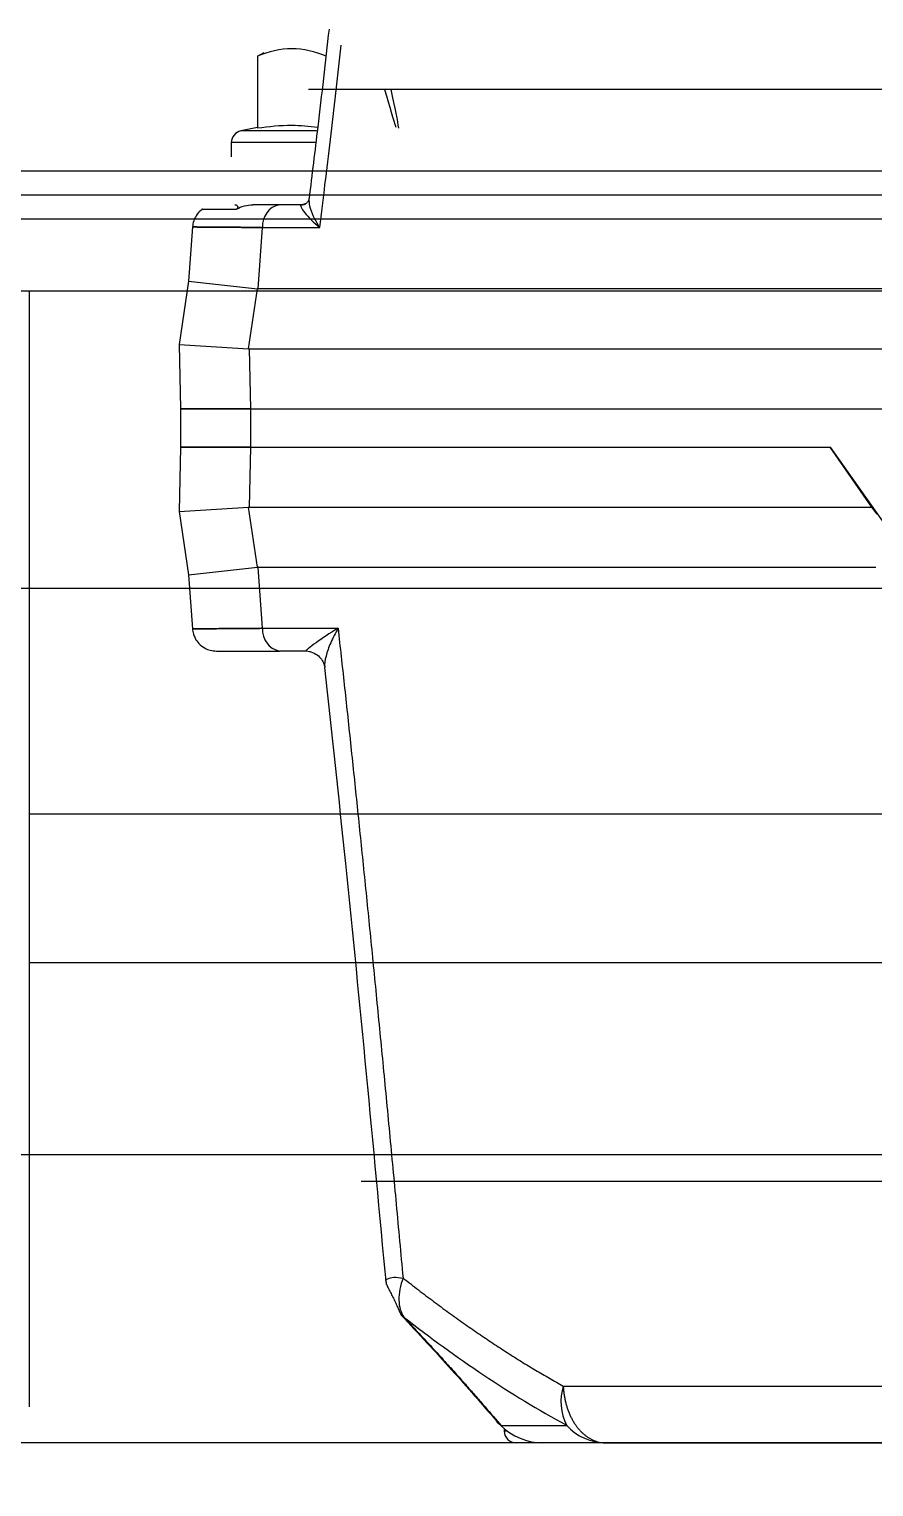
# Model space of a CAD drawing. Header units: millimetres. Extents: x 54215 to 67697, y 23496 to 56611.
# Drawn here: x 56024.63 to 56029.56, y 25491.7 to 25500.21 of the extents above; entities that cross this region are included whole.
import ezdxf

# ---------------------------------------------------------------- set-up
doc = ezdxf.new("R2010")
doc.units = ezdxf.units.MM
doc.linetypes.add('DASHED2', pattern=[9.525, 6.35, -3.175])

# ---------------------------------------------------------------- blocks, each defined once
blk = doc.blocks.new('cephe pasta')
at = {"color": 143, "true_color": 0x7aafdf}
for p, q in [((10762.9253, 21199.8503), (10762.9645, 21199.872)), ((10762.9253, 21199.8503), (10762.9253, 21199.4309)), ((10776.9861, 21199.6571), (10763.2232, 21199.6571)), ((10762.9253, 21199.4348), (10762.8283, 21199.4154)), ((10762.772, 21199.3467), (10762.772, 21199.2641)), ((10763.2622, 21199.3467), (10762.772, 21199.3467)), ((10763.0168, 21199.4154), (10762.8283, 21199.4154)), ((10763.2697, 21199.4154), (10763.0168, 21199.4154)), ((10788.8646, 21199.1801), (10751.3446, 21199.1801)), ((10788.8646, 21199.0401), (10751.3446, 21199.0401)), ((10763.1798, 21198.9841), (10763.0539, 21198.9841)), ((10789.0046, 21198.9001), (10751.2046, 21198.9001)), ((10789.0046, 21198.9001), (10751.2046, 21198.9001)), ((10762.5454, 21198.8545), (10762.522, 21198.539)), ((10762.9285, 21198.4941), (10762.955, 21198.8514)), ((10762.955, 21198.8514), (10763.2877, 21198.8514)), ((10762.522, 21198.539), (10762.4672, 21198.1691)), ((10762.522, 21198.539), (10762.9245, 21198.4943)), ((10762.8726, 21198.1443), (10762.9245, 21198.4943)), ((10769.1161, 21198.4941), (10762.9285, 21198.4941)), ((10783.133, 21198.4801), (10757.0763, 21198.4801)), ((10761.5926, 21198.4801), (10761.5926, 21191.9701)), ((10762.4672, 21198.1691), (10762.4765, 21197.7941)), ((10762.4672, 21198.1691), (10762.8726, 21198.1443)), ((10762.8779, 21198.1441), (10769.1148, 21198.1441)), ((10762.8865, 21197.7941), (10762.8779, 21198.1441)), ((10762.4765, 21197.7941), (10762.4765, 21197.5701)), ((10762.8865, 21197.7941), (10769.1148, 21197.7941)), ((10762.8865, 21197.5701), (10762.8865, 21197.7941)), ((10762.4765, 21197.5701), (10762.4672, 21197.1951)), ((10762.8779, 21197.2201), (10762.8865, 21197.5701)), ((10762.8865, 21197.5701), (10766.2658, 21197.5701)), ((10766.2658, 21197.5701), (10766.5847, 21197.1191)), ((10766.509, 21197.2201), (10766.2658, 21197.5701)), ((10762.4672, 21197.1951), (10762.8726, 21197.2199)), ((10762.9245, 21196.8699), (10762.8726, 21197.2199)), ((10762.8779, 21197.2201), (10766.509, 21197.2201)), ((10766.5406, 21197.1797), (10766.509, 21197.2201)), ((10762.4672, 21197.1951), (10762.522, 21196.8252)), ((10762.522, 21196.8252), (10762.9245, 21196.8699)), ((10762.522, 21196.8252), (10762.5454, 21196.5098)), ((10762.955, 21196.5128), (10762.9285, 21196.8701)), ((10762.9285, 21196.8701), (10766.533, 21196.8701)), ((10788.5846, 21196.7448), (10751.6246, 21196.7448)), ((10762.955, 21196.5128), (10763.395, 21196.5128)), ((10763.2047, 21196.3801), (10763.0539, 21196.3801)), ((10763.2341, 21196.3753), (10763.2047, 21196.3801)), ((10777.2312, 21195.4281), (10761.5926, 21195.4281)), ((10777.2104, 21194.5601), (10761.5926, 21194.5601)), ((10768.4995, 21193.4401), (10752.0618, 21193.4401)), ((10763.7794, 21192.4928), (10763.767, 21192.511)), ((10764.709, 21192.0918), (10767.6897, 21192.0918)), ((10764.3456, 21191.8622), (10764.729, 21191.8622)), ((10764.3642, 21191.8447), (10764.3645, 21191.8289)), ((10764.3837, 21191.8289), (10764.3645, 21191.8289)), ((10768.4995, 21191.7601), (10752.0618, 21191.7601)), ((10764.9562, 21191.7601), (10767.9368, 21191.7601))]:
    blk.add_line(p, q, dxfattribs=at)
at = {"color": 254, "linetype": 'DASHED2', "true_color": 0xfeeab9}
blk.add_lwpolyline([(10754.0046, 21193.2862), (10787.0046, 21193.2862), (10787.0046, 21179.2862), (10754.0046, 21179.2862)], close=True, dxfattribs=at)
at = {"color": 143, "true_color": 0x7aafdf, "flags": 128}
for points in [[(10763.7794, 21192.4928), (10763.7663, 21192.501), (10763.7637, 21192.5054)], [(10764.3161, 21191.8918), (10764.3241, 21191.8818), (10764.3442, 21191.8635)]]:
    blk.add_lwpolyline(points, dxfattribs=at)
at = {"color": 143, "true_color": 0x7aafdf}
for centre, radius, start, end in [((10762.842, 21199.3467), 0.07, 101.30993, 180), ((10763.0769, 21198.8638), 0.1225, 100.82954, 185.78829), ((10763.0769, 21196.5004), 0.1225, 174.21176, 259.17048), ((10765.008, 21192.0017), 0.3123, 163.23956, 206.27055), ((10764.5894, 21192.1021), 0.342, 224.54667, 269.93583), ((10764.9587, 21192.0694), 0.3093, 222.05451, 269.54402), ((10764.4345, 21191.8301), 0.07, 181, 270)]:
    blk.add_arc(centre, radius, start, end, dxfattribs=at)
for centre, major_axis, ratio, start_param, end_param in [((10763.5626, 21200.1522), (-0.1861, 0.7471), 0.032414, 2.287142, 2.836778), ((10763.5626, 21200.1522), (-0.1861, 0.7471), 0.032414, 3.400004, 3.979891), ((10765.9052, 21225.2444), (2.9807, 26.75), 0.036604, 3.141607, 3.145671), ((10763.5856, 21209.5959), (0.713, 11.4516), 0.086127, 3.141674, 3.146955), ((10763.5856, 21185.7684), (-0.713, 11.4516), 0.086127, -0.005362, -0.000081), ((10765.9052, 21170.1199), (-2.9807, 26.75), 0.036604, -0.004079, -0.000015)]:
    blk.add_ellipse(centre, major_axis=major_axis, ratio=ratio, start_param=start_param, end_param=end_param, dxfattribs=at)
for points, knots in [([(10763.3423, 21200.0087), (10763.3206, 21199.8179), (10763.2832, 21199.4884), (10763.2428, 21199.1594), (10763.2257, 21199.0209)], [0, 0, 0, 0, 0.579135, 1, 1, 1, 1]), ([(10763.2877, 21198.8514), (10763.2981, 21198.9353), (10763.3193, 21199.1062), (10763.3507, 21199.3673), (10763.3824, 21199.6378), (10763.4034, 21199.8213), (10763.414, 21199.9147)], [0, 0, 0, 0, 0.236876, 0.482498, 0.736872, 1, 1, 1, 1]), ([(10763.276, 21199.4347), (10763.2259, 21199.4401), (10763.1089, 21199.4528), (10762.992, 21199.4389), (10762.9253, 21199.4309)], [0, 0, 0, 0, 0.429129, 1, 1, 1, 1]), ([(10763.2263, 21199.022), (10763.2253, 21199.0176), (10763.2233, 21199.0084), (10763.2129, 21198.9943), (10763.1966, 21198.9829), (10763.183, 21198.981), (10763.1761, 21198.98)], [0, 0, 0, 0, 0.2267069, 0.4734975, 0.7346463, 1, 1, 1, 1]), ([(10763.2877, 21198.8514), (10763.2751, 21198.8731), (10763.2498, 21198.9166), (10763.2274, 21198.9774), (10763.227, 21199.0066), (10763.2267, 21199.0208)], [0, 0, 0, 0, 0.339008, 0.67834, 1, 1, 1, 1]), ([(10762.605, 21198.9579), (10762.6025, 21198.9565), (10762.5867, 21198.9474), (10762.5682, 21198.9236), (10762.5506, 21198.8894), (10762.5472, 21198.8666), (10762.5454, 21198.8545)], [0, 0, 0, 0, 0.069192, 0.443323, 0.704747, 1, 1, 1, 1]), ([(10762.6046, 21198.9587), (10762.6046, 21198.9587), (10762.5877, 21198.9587), (10762.6417, 21198.9587), (10762.7488, 21198.9587), (10762.8023, 21198.9587)], [0, 0, 0, 0, 0.000083, 0.500007, 1, 1, 1, 1]), ([(10762.7929, 21198.9841), (10762.7953, 21198.9841), (10762.7977, 21198.9837), (10762.7999, 21198.9828), (10762.8019, 21198.982), (10762.8037, 21198.9808), (10762.8052, 21198.9794), (10762.8063, 21198.9783), (10762.8073, 21198.977), (10762.808, 21198.9757), (10762.8087, 21198.9743), (10762.8091, 21198.9727), (10762.8093, 21198.9712), (10762.8094, 21198.9698), (10762.8093, 21198.9684), (10762.8089, 21198.9671), (10762.8086, 21198.9658), (10762.808, 21198.9645), (10762.8073, 21198.9634), (10762.8065, 21198.9622), (10762.8056, 21198.9611), (10762.8045, 21198.9602), (10762.8038, 21198.9596), (10762.8031, 21198.9591), (10762.8023, 21198.9587)], [0, 0, 0, 0, 0.0000509059, 0.0000509059, 0.0000509059, 0.0000959823, 0.0000959823, 0.0000959823, 0.0001286769, 0.0001286769, 0.0001286769, 0.0001615992, 0.0001615992, 0.0001615992, 0.0001910605, 0.0001910605, 0.0001910605, 0.0002194908, 0.0002194908, 0.0002194908, 0.0002497717, 0.0002497717, 0.0002497717, 0.0002681743, 0.0002681743, 0.0002681743, 0.0002681743]), ([(10762.8023, 21198.9587), (10762.8168, 21198.9673), (10762.8322, 21198.9736), (10762.8642, 21198.982), (10762.8811, 21198.9841), (10762.898, 21198.9841)], [0, 0, 0, 0, 0.5, 0.5, 1, 1, 1, 1]), ([(10763.1798, 21198.9841), (10763.1789, 21198.9841), (10763.1787, 21198.984), (10763.1778, 21198.9836), (10763.1774, 21198.9834), (10763.1765, 21198.9823), (10763.1762, 21198.9813), (10763.1761, 21198.9774), (10763.1771, 21198.9738), (10763.1831, 21198.9607), (10763.1907, 21198.9493), (10763.2212, 21198.9114), (10763.2512, 21198.8816), (10763.2877, 21198.8514)], [0, 0, 0, 0, 0.03125, 0.03125, 0.0625, 0.0625, 0.125, 0.125, 0.25, 0.25, 0.5, 0.5, 1, 1, 1, 1]), ([(10763.2044, 21198.9899), (10763.2028, 21198.989), (10763.1954, 21198.9847), (10763.1867, 21198.9843), (10763.1798, 21198.9841)], [0, 0, 0, 0, 0.212642, 1, 1, 1, 1]), ([(10762.955, 21198.8514), (10762.9446, 21198.8515), (10762.9239, 21198.8517), (10762.8942, 21198.8519), (10762.8655, 21198.8521), (10762.8381, 21198.8523), (10762.8118, 21198.8525), (10762.7868, 21198.8527), (10762.763, 21198.8529), (10762.7404, 21198.8531), (10762.719, 21198.8533), (10762.6989, 21198.8534), (10762.68, 21198.8536), (10762.6624, 21198.8537), (10762.646, 21198.8538), (10762.6309, 21198.8539), (10762.617, 21198.854), (10762.6044, 21198.8541), (10762.593, 21198.8542), (10762.5829, 21198.8543), (10762.574, 21198.8543), (10762.5663, 21198.8544), (10762.5598, 21198.8544), (10762.5545, 21198.8544), (10762.5504, 21198.8544), (10762.5476, 21198.8544), (10762.5458, 21198.8545), (10762.5455, 21198.8545), (10762.5454, 21198.8545)], [0, 0, 0, 0, 0.040507, 0.08085, 0.121028, 0.161041, 0.200891, 0.240576, 0.280097, 0.319455, 0.358648, 0.397678, 0.436544, 0.475247, 0.513787, 0.552163, 0.590377, 0.628427, 0.666315, 0.70404, 0.741602, 0.779002, 0.81624, 0.853316, 0.89023, 0.926981, 0.963571, 1, 1, 1, 1]), ([(10762.5454, 21198.8545), (10762.5456, 21198.8545), (10762.5459, 21198.8545), (10762.5481, 21198.8544), (10762.5518, 21198.8544), (10762.5571, 21198.8544), (10762.5638, 21198.8544), (10762.5721, 21198.8543), (10762.582, 21198.8543), (10762.5934, 21198.8542), (10762.6065, 21198.8541), (10762.6211, 21198.854), (10762.6373, 21198.8539), (10762.6551, 21198.8538), (10762.6745, 21198.8536), (10762.6955, 21198.8534), (10762.7181, 21198.8533), (10762.7422, 21198.8531), (10762.768, 21198.8529), (10762.7953, 21198.8527), (10762.8242, 21198.8524), (10762.8546, 21198.8522), (10762.8866, 21198.8519), (10762.9199, 21198.8517), (10762.9433, 21198.8515), (10762.955, 21198.8514)], [0, 0, 0, 0, 0.041192, 0.082591, 0.124196, 0.166008, 0.208027, 0.250254, 0.292688, 0.335329, 0.378179, 0.421236, 0.464502, 0.507976, 0.551659, 0.595551, 0.639652, 0.683961, 0.728481, 0.773209, 0.818147, 0.863295, 0.908653, 0.954222, 1, 1, 1, 1]), ([(10762.8865, 21197.7941), (10762.8761, 21197.7941), (10762.8554, 21197.7941), (10762.8256, 21197.7941), (10762.7969, 21197.7941), (10762.7694, 21197.7941), (10762.7432, 21197.7941), (10762.7181, 21197.7941), (10762.6942, 21197.7941), (10762.6716, 21197.7941), (10762.6502, 21197.7941), (10762.6301, 21197.7941), (10762.6112, 21197.7941), (10762.5936, 21197.7941), (10762.5772, 21197.7941), (10762.562, 21197.7941), (10762.5482, 21197.7941), (10762.5355, 21197.7941), (10762.5241, 21197.7941), (10762.514, 21197.7941), (10762.505, 21197.7941), (10762.4973, 21197.7941), (10762.4908, 21197.7941), (10762.4856, 21197.7941), (10762.4815, 21197.7941), (10762.4786, 21197.7941), (10762.4769, 21197.7941), (10762.4761, 21197.7941), (10762.478, 21197.7941), (10762.485, 21197.7941), (10762.4968, 21197.7941), (10762.5134, 21197.7941), (10762.535, 21197.7941), (10762.5615, 21197.7941), (10762.593, 21197.7941), (10762.6296, 21197.7941), (10762.6711, 21197.7941), (10762.7176, 21197.7941), (10762.769, 21197.7941), (10762.825, 21197.7941), (10762.8659, 21197.7941), (10762.8865, 21197.7941)], [0, 0, 0, 0, 0.020246, 0.040412, 0.060496, 0.080498, 0.10042, 0.12026, 0.14002, 0.159698, 0.179294, 0.19881, 0.218245, 0.237598, 0.25687, 0.276061, 0.295171, 0.3142, 0.333148, 0.352014, 0.3708, 0.389504, 0.408128, 0.42667, 0.445131, 0.463511, 0.48181, 0.500029, 0.536542, 0.57338, 0.610541, 0.648027, 0.685838, 0.723972, 0.762431, 0.801214, 0.840322, 0.879755, 0.919512, 0.959593, 1, 1, 1, 1]), ([(10762.8865, 21197.5701), (10762.7565, 21197.5701), (10762.6534, 21197.5701), (10762.5127, 21197.5701), (10762.4765, 21197.5701), (10762.4765, 21197.5701), (10762.5127, 21197.5701), (10762.6534, 21197.5701), (10762.7565, 21197.5701), (10762.8865, 21197.5701)], [0, 0, 0, 0, 0.25, 0.25, 0.5, 0.5, 0.75, 0.75, 1, 1, 1, 1]), ([(10762.955, 21196.5128), (10762.9446, 21196.5127), (10762.9239, 21196.5125), (10762.8942, 21196.5123), (10762.8655, 21196.5121), (10762.8381, 21196.5119), (10762.8118, 21196.5117), (10762.7868, 21196.5115), (10762.763, 21196.5113), (10762.7404, 21196.5111), (10762.719, 21196.5109), (10762.6989, 21196.5108), (10762.68, 21196.5106), (10762.6624, 21196.5105), (10762.646, 21196.5104), (10762.6309, 21196.5103), (10762.617, 21196.5102), (10762.6044, 21196.5101), (10762.593, 21196.51), (10762.5829, 21196.51), (10762.574, 21196.5099), (10762.5663, 21196.5099), (10762.5598, 21196.5098), (10762.5545, 21196.5098), (10762.5504, 21196.5098), (10762.5476, 21196.5098), (10762.5458, 21196.5098), (10762.5455, 21196.5098), (10762.5454, 21196.5098)], [0, 0, 0, 0, 0.040507, 0.08085, 0.121028, 0.161041, 0.200891, 0.240576, 0.280097, 0.319455, 0.358648, 0.397678, 0.436544, 0.475247, 0.513787, 0.552163, 0.590377, 0.628427, 0.666315, 0.70404, 0.741602, 0.779002, 0.81624, 0.853316, 0.89023, 0.926981, 0.963571, 1, 1, 1, 1]), ([(10762.5454, 21196.5098), (10762.5456, 21196.5098), (10762.5459, 21196.5098), (10762.5481, 21196.5098), (10762.5518, 21196.5098), (10762.5571, 21196.5098), (10762.5638, 21196.5098), (10762.5721, 21196.5099), (10762.582, 21196.51), (10762.5934, 21196.51), (10762.6065, 21196.5101), (10762.6211, 21196.5102), (10762.6373, 21196.5103), (10762.6551, 21196.5105), (10762.6745, 21196.5106), (10762.6955, 21196.5108), (10762.7181, 21196.5109), (10762.7422, 21196.5111), (10762.768, 21196.5113), (10762.7953, 21196.5116), (10762.8242, 21196.5118), (10762.8546, 21196.512), (10762.8866, 21196.5123), (10762.9199, 21196.5125), (10762.9433, 21196.5127), (10762.955, 21196.5128)], [0, 0, 0, 0, 0.041192, 0.082591, 0.124196, 0.166008, 0.208027, 0.250254, 0.292688, 0.335329, 0.378179, 0.421236, 0.464502, 0.507976, 0.551659, 0.595551, 0.639652, 0.683961, 0.728481, 0.773209, 0.818147, 0.863295, 0.908653, 0.954222, 1, 1, 1, 1]), ([(10762.5454, 21196.5098), (10762.5469, 21196.4994), (10762.5495, 21196.4802), (10762.562, 21196.4511), (10762.5831, 21196.4211), (10762.614, 21196.3974), (10762.6499, 21196.3828), (10762.6729, 21196.381), (10762.685, 21196.3801)], [0, 0, 0, 0, 0.149649, 0.277256, 0.450435, 0.671328, 0.825677, 1, 1, 1, 1]), ([(10763.395, 21196.5128), (10763.3449, 21196.4833), (10763.301, 21196.4541), (10763.2492, 21196.4163), (10763.2343, 21196.4048), (10763.2178, 21196.3912), (10763.2132, 21196.3874), (10763.2084, 21196.3832), (10763.2073, 21196.3821), (10763.205, 21196.3806), (10763.2034, 21196.3801), (10763.2047, 21196.3801)], [0, 0, 0, 0, 0.5, 0.5, 0.75, 0.75, 0.875, 0.875, 0.9375, 0.9375, 1, 1, 1, 1]), ([(10763.395, 21196.5128), (10763.3795, 21196.4844), (10763.3487, 21196.4278), (10763.3228, 21196.3502), (10763.3132, 21196.2999), (10763.3174, 21196.2851), (10763.3176, 21196.2843)], [0, 0, 0, 0, 0.326951, 0.654236, 0.982923, 1, 1, 1, 1]), ([(10763.395, 21196.5128), (10763.407, 21196.4035), (10763.4315, 21196.1811), (10763.4679, 21195.8418), (10763.5047, 21195.4912), (10763.542, 21195.1292), (10763.5797, 21194.7558), (10763.6178, 21194.371), (10763.6563, 21193.9749), (10763.6952, 21193.5674), (10763.7346, 21193.1485), (10763.7607, 21192.8655), (10763.7739, 21192.7221)], [0, 0, 0, 0, 0.086618, 0.176207, 0.268769, 0.364304, 0.462814, 0.564298, 0.668759, 0.776195, 0.886609, 1, 1, 1, 1]), ([(10762.685, 21196.3801), (10762.6852, 21196.3801), (10762.6854, 21196.3801), (10762.6875, 21196.3801), (10762.6909, 21196.3801), (10762.6956, 21196.3801), (10762.7017, 21196.3801), (10762.714, 21196.3801), (10762.7374, 21196.3801), (10762.7791, 21196.3801), (10762.8321, 21196.3801), (10762.8886, 21196.3801), (10762.9447, 21196.3801), (10762.9967, 21196.3801), (10763.0348, 21196.3801), (10763.0539, 21196.3801)], [0, 0, 0, 0, 0.041738, 0.083395, 0.125017, 0.166648, 0.208333, 0.250118, 0.375091, 0.50016, 0.625081, 0.750107, 0.833398, 0.916577, 1, 1, 1, 1]), ([(10763.2274, 21196.3781), (10763.2403, 21196.3739), (10763.2644, 21196.3661), (10763.2935, 21196.3407), (10763.3112, 21196.314), (10763.3153, 21196.2941), (10763.3171, 21196.285)], [0, 0, 0, 0, 0.3093376, 0.5792487, 0.807901, 1, 1, 1, 1]), ([(10763.3163, 21196.2842), (10763.3575, 21195.9028), (10763.4868, 21194.7042), (10763.5985, 21193.5033), (10763.6747, 21192.6844)], [0, 0, 0, 0, 0.318192, 1, 1, 1, 1]), ([(10763.6735, 21192.709), (10763.6731, 21192.709), (10763.6693, 21192.7093), (10763.6833, 21192.7178), (10763.7152, 21192.7301), (10763.7543, 21192.7248), (10763.7739, 21192.7221)], [0, 0, 0, 0, 0.030072, 0.357927, 0.679269, 1, 1, 1, 1]), ([(10763.6725, 21192.7088), (10763.674, 21192.7006), (10763.6767, 21192.6856), (10763.6888, 21192.66), (10763.703, 21192.633), (10763.718, 21192.6044), (10763.732, 21192.575), (10763.744, 21192.5471), (10763.7546, 21192.5219), (10763.7605, 21192.5111), (10763.7637, 21192.5054)], [0, 0, 0, 0, 0.170694, 0.313336, 0.432435, 0.535547, 0.634916, 0.741786, 0.862899, 1, 1, 1, 1]), ([(10763.7739, 21192.7221), (10763.7579, 21192.6787), (10763.7491, 21192.6336), (10763.7509, 21192.5536), (10763.7614, 21192.5191), (10763.7789, 21192.4938)], [0, 0, 0, 0, 0.5, 0.5, 1, 1, 1, 1]), ([(10763.7739, 21192.7221), (10763.8038, 21192.6988), (10763.863, 21192.6527), (10763.9518, 21192.5857), (10764.0396, 21192.521), (10764.1264, 21192.4588), (10764.2124, 21192.3991), (10764.2974, 21192.3417), (10764.3815, 21192.2869), (10764.4646, 21192.2344), (10764.5468, 21192.1845), (10764.6281, 21192.1368), (10764.6822, 21192.1067), (10764.709, 21192.0918)], [0, 0, 0, 0, 0.09846, 0.195368, 0.290739, 0.384583, 0.476915, 0.56775, 0.657101, 0.744985, 0.831417, 0.916416, 1, 1, 1, 1]), ([(10763.7637, 21192.5053), (10763.8644, 21192.3974), (10764.0665, 21192.1809), (10764.2348, 21191.9859), (10764.3192, 21191.8881)], [0, 0, 0, 0, 0.4981963, 1, 1, 1, 1]), ([(10763.7789, 21192.4938), (10763.7787, 21192.4939), (10763.7784, 21192.4942), (10763.7784, 21192.4939), (10763.779, 21192.4933), (10763.7794, 21192.4928)], [0, 0, 0, 0, 0.2459467, 0.4737489, 1, 1, 1, 1]), ([(10763.7789, 21192.4938), (10763.932, 21192.3747), (10764.0875, 21192.2613), (10764.4036, 21192.0497), (10764.5644, 21191.9515), (10764.728, 21191.8635)], [0, 0, 0, 0, 0.5, 0.5, 1, 1, 1, 1]), ([(10763.7794, 21192.4928), (10763.7929, 21192.4786), (10763.8197, 21192.4502), (10763.8592, 21192.408), (10763.8979, 21192.3665), (10763.9357, 21192.3256), (10763.9726, 21192.2853), (10764.0087, 21192.2457), (10764.044, 21192.2067), (10764.0872, 21192.1586), (10764.1375, 21192.1022), (10764.1936, 21192.0384), (10764.2467, 21191.9774), (10764.297, 21191.919), (10764.3286, 21191.8819), (10764.3442, 21191.8635)], [0, 0, 0, 0, 0.064567, 0.128379, 0.191471, 0.253878, 0.315636, 0.376779, 0.437342, 0.497361, 0.602531, 0.705161, 0.805463, 0.903665, 1, 1, 1, 1]), ([(10764.709, 21192.0918), (10764.7094, 21192.0844), (10764.7103, 21192.0696), (10764.7128, 21192.0476), (10764.7162, 21192.0259), (10764.7206, 21192.0045), (10764.7259, 21191.9836), (10764.7321, 21191.9632), (10764.7392, 21191.9433), (10764.7471, 21191.9242), (10764.7559, 21191.9057), (10764.7655, 21191.8882), (10764.7758, 21191.8715), (10764.7869, 21191.8557), (10764.7986, 21191.841), (10764.8109, 21191.8274), (10764.8238, 21191.8149), (10764.8372, 21191.8036), (10764.8511, 21191.7935), (10764.8654, 21191.7847), (10764.88, 21191.7772), (10764.8949, 21191.771), (10764.91, 21191.7661), (10764.9253, 21191.7627), (10764.9408, 21191.7605), (10764.9511, 21191.7602), (10764.9562, 21191.7601)], [0, 0, 0, 0, 0.041808, 0.083604, 0.125388, 0.167159, 0.208917, 0.250663, 0.292397, 0.334118, 0.375827, 0.417524, 0.459208, 0.50088, 0.54254, 0.584188, 0.625823, 0.667447, 0.709058, 0.750657, 0.792244, 0.833819, 0.875382, 0.916934, 0.958473, 1, 1, 1, 1]), ([(10764.3442, 21191.8635), (10764.3445, 21191.8632), (10764.3449, 21191.8628), (10764.3455, 21191.8622), (10764.3456, 21191.8622), (10764.3456, 21191.8622)], [0, 0, 0, 0, 0.508252, 0.727068, 1, 1, 1, 1]), ([(10764.728, 21191.8635), (10764.7284, 21191.8633), (10764.729, 21191.863), (10764.7295, 21191.8624), (10764.7293, 21191.8622), (10764.729, 21191.8622)], [0, 0, 0, 0, 0.5, 0.5, 1, 1, 1, 1]), ([(10764.5574, 21191.7601), (10764.5463, 21191.7601), (10764.4973, 21191.7601), (10764.4492, 21191.7601), (10764.4393, 21191.7601), (10764.4345, 21191.7601)], [0, 0, 0, 0, 0.130439, 0.572803, 1, 1, 1, 1]), ([(10764.9562, 21191.7601), (10764.9455, 21191.7601), (10764.9241, 21191.7601), (10764.8935, 21191.7601), (10764.8639, 21191.7601), (10764.8356, 21191.7601), (10764.8084, 21191.7601), (10764.7824, 21191.7601), (10764.7576, 21191.7601), (10764.7262, 21191.7601), (10764.6898, 21191.7601), (10764.6511, 21191.7601), (10764.6169, 21191.7601), (10764.5983, 21191.7601), (10764.589, 21191.7601)], [0, 0, 0, 0, 0.06254, 0.125037, 0.187504, 0.249954, 0.312404, 0.374865, 0.437352, 0.49988, 0.624934, 0.749897, 0.874882, 1, 1, 1, 1])]:
    blk.add_open_spline(points, degree=3, knots=knots, dxfattribs=at)
for points in [[(10763.1255, 21199.8941), (10763.0571, 21199.8941), (10762.9907, 21199.877), (10762.9253, 21199.8503)], [(10763.3257, 21199.8503), (10763.2603, 21199.877), (10763.1938, 21199.8941), (10763.1255, 21199.8941)], [(10763.0539, 21198.9841), (10762.9959, 21198.9841), (10762.9436, 21198.9841), (10762.898, 21198.9841)]]:
    blk.add_open_spline(points, degree=3, dxfattribs=at)

msp = doc.modelspace()

# ---------------------------------------------------------------- block references
msp.add_blockref('cephe pasta', (45263.0408, 4300.2))

doc.saveas('drawing.dxf')
